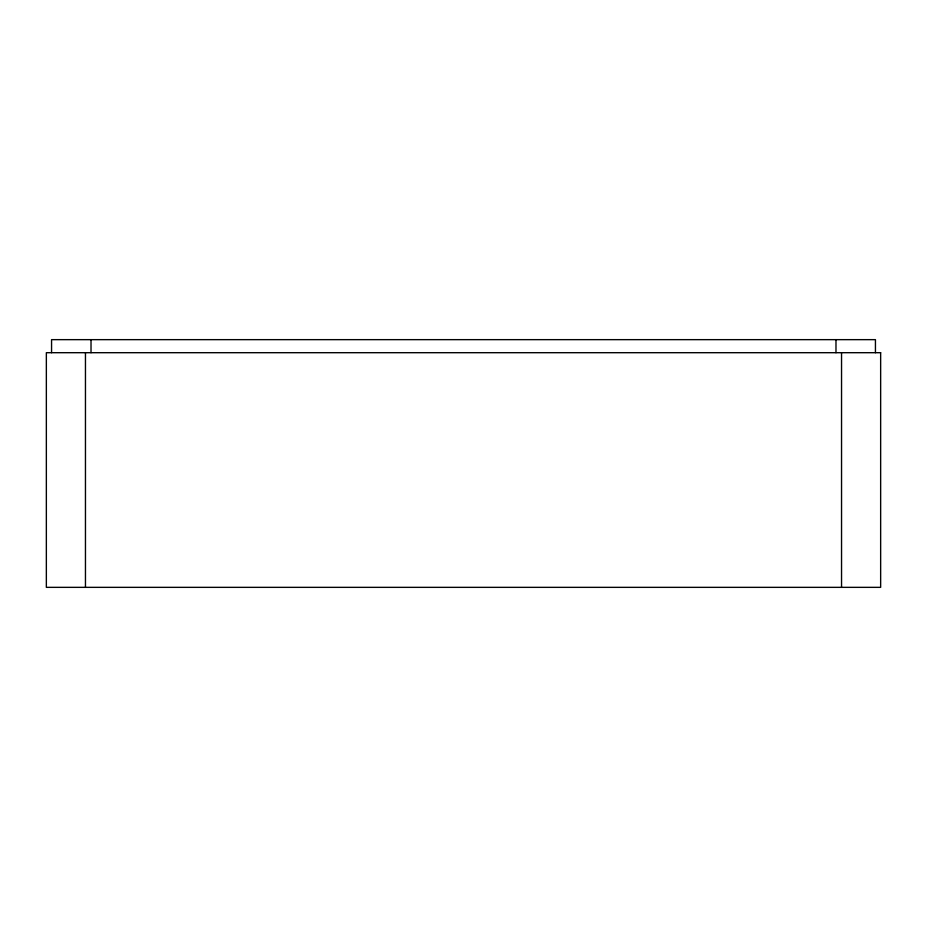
<?xml version="1.0" encoding="UTF-8"?>
<svg xmlns="http://www.w3.org/2000/svg" width="927" height="927" viewBox="0 0 927 927"><rect width="100%" height="100%" fill="white"/><g stroke="black" fill="none" stroke-linecap="round" stroke-linejoin="round"><path stroke-width="1.39" d="M875.436 352.7L875.436 339.653L51.564 339.653L51.564 352.7M841.542 352.7L841.542 587.347M835.98 339.653L835.98 352.7M91.02 339.653L91.02 352.7M85.458 352.7L85.458 587.347M880.65 352.7L46.35 352.7L46.35 587.347L880.65 587.347L880.65 352.7"/></g></svg>
